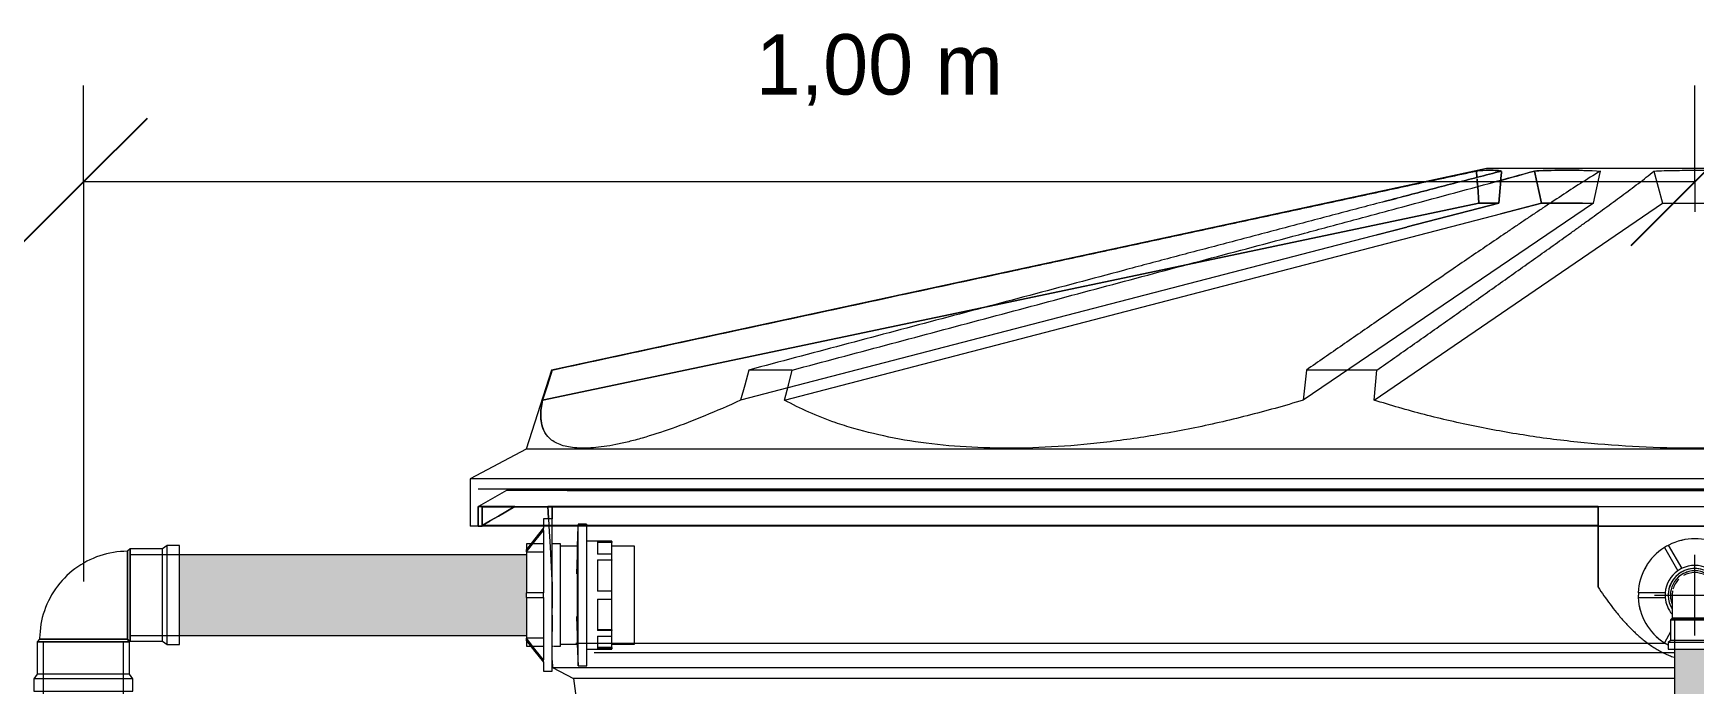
# Model space of a CAD drawing. Header units: metres. Extents: x 15 to 69.3, y -12.4 to 16.4.
# Drawn here: x 38.154 to 39.185, y 3.399 to 3.804 of the extents above; entities that cross this region are included whole.
import ezdxf

# ---------------------------------------------------------------- set-up
doc = ezdxf.new("R2010")
doc.units = ezdxf.units.M
for name, color, linetype, lineweight in [('A-ANNO-DIMS', 7, 'Continuous', 5), ('A-ANNO-DIMS-25', 7, 'Continuous', 5), ('P-PIPE', 7, 'Continuous', 5), ('P-PIPE-CNTR', 7, 'Continuous', 5), ('P-SANR-FIXT', 7, 'Continuous', 5)]:
    doc.layers.add(name, color=color, linetype=linetype, lineweight=lineweight)
doc.styles.add('Century Gothic_4', font='GOTHIC.TTF', dxfattribs={"height": 0.0375})
doc.dimstyles.new('Setores_1_5_1', dxfattribs={"dimscale": 0.3048, "dimtxt": 0.039156, "dimasz": 0.260417, "dimexe": 0.19685, "dimexo": 0.123031, "dimgap": 0.143537, "dimtad": 1, "dimrnd": 0.01, "dimzin": 0, "dimdsep": 46, "dimtxsty": 'Century Gothic_4', "dimblk1": 'OBLIQUE', "dimblk2": 'OBLIQUE', "dimsah": 1, "dimcen": 0.09, "dimazin": 0, "dimtfac": 1, "dimtdec": 4, "dimtix": 1, "dimtmove": 0, "dimatfit": 3, "dimfxl": 1, "dimtvp": 1, "dimtolj": 1, "dimtzin": 0, "dimarcsym": 2})

# ---------------------------------------------------------------- blocks, each defined once
blk = doc.blocks.new('Caixa d_água de polietileno 1000 a 5000 Litros - Fortlev - 1000 L-3619391-DD')
at = {"layer": 'P-SANR-FIXT', "color": 8, "true_color": 0x808080}
for p, q in [((-17.1399, 3.72), (-17.72, 3.5948)), ((-17.1461, 3.7184), (-17.1458, 3.7144)), ((-17.1258, 3.72), (-17.1399, 3.72)), ((-17.128, 3.72), (-17.139, 3.72)), ((-17.1264, 3.72), (-17.1269, 3.72)), ((-17.1152, 3.72), (-17.1258, 3.72)), ((-17.102, 3.72), (-17.1152, 3.72)), ((-17.11, 3.7184), (-17.1057, 3.6985)), ((-17.0693, 3.72), (-17.102, 3.72)), ((-17.097, 3.72), (-17.0986, 3.72)), ((-17.0955, 3.72), (-17.096, 3.72)), ((-17.0931, 3.72), (-17.0951, 3.72)), ((-17.0835, 3.72), (-17.0926, 3.72)), ((-17.0801, 3.72), (-17.083, 3.72)), ((-17.0308, 3.72), (-17.0693, 3.72)), ((-17.0359, 3.7184), (-17.0306, 3.6985)), ((-17.0106, 3.72), (-17.0308, 3.72)), ((-16.9904, 3.72), (-17.0106, 3.72)), ((-17.5755, 3.5761), (-17.1057, 3.6985)), ((-17.2096, 3.5761), (-17.0306, 3.6985)), ((-17.1057, 3.6985), (-17.1002, 3.6985)), ((-17.0306, 3.6985), (-16.9907, 3.6985)), ((-17.7257, 3.5761), (-17.449, 3.6343)), ((-17.72, 3.5948), (-17.7359, 3.5457)), ((-17.7196, 3.5948), (-17.72, 3.5948)), ((-17.5845, 3.5948), (-17.5977, 3.5948)), ((-17.5707, 3.5948), (-17.5845, 3.5948)), ((-17.2298, 3.5948), (-17.2516, 3.5948)), ((-17.2078, 3.5948), (-17.2298, 3.5948)), ((-17.7359, 3.5457), (-17.7706, 3.5272)), ((-17.7344, 3.5457), (-17.7359, 3.5457)), ((-17.7297, 3.5457), (-17.7344, 3.5457)), ((-17.722, 3.5457), (-17.7297, 3.5457)), ((-17.7112, 3.5457), (-17.722, 3.5457)), ((-17.6974, 3.5457), (-17.7112, 3.5457)), ((-17.6807, 3.5457), (-17.6974, 3.5457)), ((-17.6611, 3.5457), (-17.6807, 3.5457)), ((-17.6388, 3.5457), (-17.6611, 3.5457)), ((-17.6137, 3.5457), (-17.6388, 3.5457)), ((-17.5861, 3.5457), (-17.6137, 3.5457)), ((-17.5559, 3.5457), (-17.5861, 3.5457)), ((-17.5235, 3.5457), (-17.5559, 3.5457)), ((-17.4889, 3.5457), (-17.5235, 3.5457)), ((-17.4522, 3.5457), (-17.4889, 3.5457)), ((-17.4136, 3.5457), (-17.4522, 3.5457)), ((-17.3733, 3.5457), (-17.4136, 3.5457)), ((-17.3314, 3.5457), (-17.3733, 3.5457)), ((-17.1983, 3.5457), (-17.3314, 3.5457)), ((-17.1521, 3.5457), (-17.1983, 3.5457)), ((-17.0106, 3.5457), (-17.1521, 3.5457)), ((-16.8691, 3.5457), (-17.0106, 3.5457)), ((-17.7706, 3.5272), (-17.7706, 3.4978)), ((-17.7646, 3.5272), (-17.7706, 3.5272)), ((-17.7572, 3.5272), (-17.7646, 3.5272)), ((-17.7467, 3.5272), (-17.7572, 3.5272)), ((-17.7334, 3.5272), (-17.7467, 3.5272)), ((-17.6983, 3.5272), (-17.7334, 3.5272)), ((-17.6523, 3.5272), (-17.6983, 3.5272)), ((-17.6255, 3.5272), (-17.6523, 3.5272)), ((-17.5962, 3.5272), (-17.6255, 3.5272)), ((-17.5646, 3.5272), (-17.5962, 3.5272)), ((-17.5309, 3.5272), (-17.5646, 3.5272)), ((-17.4573, 3.5272), (-17.5309, 3.5272)), ((-17.4178, 3.5272), (-17.4573, 3.5272)), ((-17.3342, 3.5272), (-17.4178, 3.5272)), ((-17.2455, 3.5272), (-17.3342, 3.5272)), ((-17.1996, 3.5272), (-17.2455, 3.5272)), ((-17.153, 3.5272), (-17.1996, 3.5272)), ((-17.1059, 3.5272), (-17.153, 3.5272)), ((-17.0106, 3.5272), (-17.1059, 3.5272)), ((-16.9154, 3.5272), (-17.0106, 3.5272)), ((-17.748, 3.52), (-17.7653, 3.51)), ((-17.7646, 3.4978), (-17.7706, 3.4978)), ((-17.7572, 3.4978), (-17.7646, 3.4978)), ((-17.7467, 3.4978), (-17.7572, 3.4978)), ((-17.7334, 3.4978), (-17.7467, 3.4978)), ((-17.6983, 3.4978), (-17.7334, 3.4978)), ((-17.6523, 3.4978), (-17.6983, 3.4978)), ((-17.6255, 3.4978), (-17.6523, 3.4978)), ((-17.5962, 3.4978), (-17.6255, 3.4978)), ((-17.5646, 3.4978), (-17.5962, 3.4978)), ((-17.5309, 3.4978), (-17.5646, 3.4978)), ((-17.4573, 3.4978), (-17.5309, 3.4978)), ((-17.4178, 3.4978), (-17.4573, 3.4978)), ((-17.3342, 3.4978), (-17.4178, 3.4978)), ((-17.2455, 3.4978), (-17.3342, 3.4978)), ((-17.1996, 3.4978), (-17.2455, 3.4978)), ((-17.153, 3.4978), (-17.1996, 3.4978)), ((-17.1059, 3.4978), (-17.153, 3.4978)), ((-17.0106, 3.4978), (-17.1059, 3.4978)), ((-16.9154, 3.4978), (-17.0106, 3.4978)), ((-17.7196, 3.4143), (-17.7194, 3.41)), ((-17.7194, 3.41), (-17.7065, 3.4032)), ((-17.7194, 3.41), (-17.7179, 3.41)), ((-17.7179, 3.41), (-17.7058, 3.41)), ((-17.7065, 3.4032), (-17.6691, 3.131)), ((-17.705, 3.4032), (-17.7065, 3.4032)), ((-17.7058, 3.41), (-17.6818, 3.41)), ((-17.7006, 3.4032), (-17.705, 3.4032)), ((-17.6931, 3.4032), (-17.7006, 3.4032)), ((-17.6828, 3.4032), (-17.6931, 3.4032)), ((-17.6696, 3.4032), (-17.6828, 3.4032)), ((-17.6818, 3.41), (-17.6654, 3.41)), ((-17.6535, 3.4032), (-17.6696, 3.4032)), ((-17.6654, 3.41), (-17.6463, 3.41)), ((-17.6347, 3.4032), (-17.6535, 3.4032)), ((-17.6463, 3.41), (-17.6244, 3.41)), ((-17.6133, 3.4032), (-17.6347, 3.4032)), ((-17.6244, 3.41), (-17.5729, 3.41)), ((-17.5892, 3.4032), (-17.6133, 3.4032)), ((-17.5627, 3.4032), (-17.5892, 3.4032)), ((-17.5729, 3.41), (-17.5435, 3.41)), ((-17.5027, 3.4032), (-17.5627, 3.4032)), ((-17.5435, 3.41), (-17.5118, 3.41)), ((-17.5118, 3.41), (-17.4779, 3.41)), ((-17.4342, 3.4032), (-17.5027, 3.4032)), ((-17.4779, 3.41), (-17.4421, 3.41)), ((-17.4421, 3.41), (-17.365, 3.41)), ((-17.3972, 3.4032), (-17.4342, 3.4032)), ((-17.3586, 3.4032), (-17.3972, 3.4032)), ((-17.365, 3.41), (-17.3241, 3.41)), ((-17.3184, 3.4032), (-17.3586, 3.4032)), ((-17.3241, 3.41), (-17.2819, 3.41)), ((-17.2769, 3.4032), (-17.3184, 3.4032)), ((-17.2819, 3.41), (-17.2384, 3.41)), ((-17.1907, 3.4032), (-17.2769, 3.4032)), ((-17.2384, 3.41), (-17.1489, 3.41)), ((-17.1464, 3.4032), (-17.1907, 3.4032)), ((-17.1489, 3.41), (-17.1031, 3.41)), ((-17.1015, 3.4032), (-17.1464, 3.4032)), ((-17.1031, 3.41), (-17.0231, 3.41)), ((-17.0231, 3.4032), (-17.1015, 3.4032))]:
    blk.add_line(p, q, dxfattribs=at)
at = {"layer": 'P-SANR-FIXT', "color": 7, "true_color": 0xefefef}
for p, q in [((-17.1458, 3.7144), (-17.1461, 3.7184)), ((-17.131, 3.7127), (-17.1322, 3.6985)), ((-17.1309, 3.7135), (-17.131, 3.713)), ((-17.1306, 3.7174), (-17.1309, 3.7137)), ((-17.1305, 3.7181), (-17.1306, 3.7176)), ((-17.1057, 3.6985), (-17.11, 3.7184)), ((-17.1891, 3.6837), (-17.1322, 3.6985)), ((-17.1057, 3.6985), (-17.131, 3.6919)), ((-17.1002, 3.6985), (-17.1057, 3.6985)), ((-17.2079, 3.6788), (-17.1892, 3.6836)), ((-17.449, 3.6343), (-17.7257, 3.5761)), ((-17.7196, 3.5948), (-17.7226, 3.5854)), ((-17.7196, 3.5948), (-17.72, 3.5948)), ((-17.7226, 3.5854), (-17.7257, 3.5761)), ((-17.7344, 3.5457), (-17.7359, 3.5457)), ((-17.7297, 3.5457), (-17.7344, 3.5457)), ((-17.7267, 3.5457), (-17.7297, 3.5457)), ((-17.7691, 3.5272), (-17.7706, 3.5272)), ((-17.7646, 3.5272), (-17.7691, 3.5272)), ((-17.7618, 3.5272), (-17.7646, 3.5272)), ((-17.7464, 3.52), (-17.748, 3.52)), ((-17.7416, 3.52), (-17.7464, 3.52)), ((-17.7389, 3.52), (-17.7416, 3.52)), ((-17.7103, 3.52), (-17.7088, 3.52)), ((-17.7088, 3.52), (-17.4597, 3.52)), ((-17.7088, 3.52), (-17.7007, 3.52)), ((-17.4597, 3.52), (-17.2784, 3.52)), ((-17.2784, 3.52), (-17.1019, 3.52)), ((-17.1019, 3.52), (-17.0106, 3.52)), ((-17.0106, 3.52), (-16.3182, 3.52)), ((-17.7656, 3.51), (-17.7653, 3.51)), ((-17.7653, 3.51), (-17.7629, 3.51)), ((-17.765, 3.51), (-17.7632, 3.51)), ((-17.7632, 3.4983), (-17.7632, 3.5098)), ((-17.7632, 3.5098), (-17.7632, 3.4983)), ((-17.7521, 3.51), (-17.7629, 3.51)), ((-17.7629, 3.51), (-17.7521, 3.51)), ((-17.7428, 3.51), (-17.7519, 3.51)), ((-17.7519, 3.51), (-17.7428, 3.51)), ((-17.7428, 3.51), (-17.7424, 3.51)), ((-17.7428, 3.51), (-17.7424, 3.51)), ((-17.7422, 3.51), (-17.7326, 3.51)), ((-17.7422, 3.51), (-17.7362, 3.51)), ((-17.7323, 3.51), (-17.0706, 3.51)), ((-17.7177, 3.51), (-17.7224, 3.51)), ((-17.7224, 3.5098), (-17.7222, 3.5069)), ((-17.7222, 3.5068), (-17.7218, 3.4983)), ((-17.7106, 3.51), (-17.7177, 3.51)), ((-17.701, 3.51), (-17.7106, 3.51)), ((-17.6892, 3.51), (-17.701, 3.51)), ((-17.675, 3.51), (-17.6892, 3.51)), ((-17.6585, 3.51), (-17.675, 3.51)), ((-17.619, 3.51), (-17.6585, 3.51)), ((-17.5962, 3.51), (-17.619, 3.51)), ((-17.5712, 3.51), (-17.5961, 3.51)), ((-17.4199, 3.51), (-17.5712, 3.51)), ((-17.3488, 3.51), (-17.4199, 3.51)), ((-17.3115, 3.51), (-17.3488, 3.51)), ((-17.2339, 3.51), (-17.3115, 3.51)), ((-17.1939, 3.51), (-17.2339, 3.51)), ((-17.1532, 3.51), (-17.1939, 3.51)), ((-17.1121, 3.51), (-17.153, 3.51)), ((-17.0706, 3.51), (-17.1121, 3.51)), ((-17.0706, 3.51), (-16.9506, 3.51)), ((-17.0706, 3.4983), (-17.0706, 3.5098)), ((-17.7646, 3.4978), (-17.7659, 3.4978)), ((-17.7635, 3.4978), (-17.7646, 3.4978)), ((-17.7618, 3.4978), (-17.7635, 3.4978)), ((-17.7581, 3.5012), (-17.7632, 3.4983)), ((-17.7632, 3.4983), (-17.7581, 3.5012)), ((-17.7574, 3.4983), (-17.7584, 3.4983)), ((-17.7568, 3.4983), (-17.7573, 3.4983)), ((-17.7196, 3.4978), (-17.7196, 3.4983)), ((-17.0706, 3.4983), (-17.0706, 3.4978)), ((-17.7193, 3.41), (-17.7179, 3.41)), ((-17.7179, 3.41), (-17.7133, 3.41)), ((-17.7133, 3.41), (-17.7099, 3.41)), ((-17.705, 3.4032), (-17.7065, 3.4032)), ((-17.7006, 3.4032), (-17.705, 3.4032)), ((-17.6969, 3.4032), (-17.7006, 3.4032))]:
    blk.add_line(p, q, dxfattribs=at)
at = {"layer": 'P-SANR-FIXT', "color": 7, "true_color": 0xf9f9f9}
for p, q in [((-17.1456, 3.7121), (-17.1457, 3.7136)), ((-17.0691, 3.7184), (-17.0691, 3.7184)), ((-17.1454, 3.7096), (-17.1456, 3.7119)), ((-17.1453, 3.7088), (-17.1454, 3.7092)), ((-17.1445, 3.6985), (-17.1453, 3.7088)), ((-17.1592, 3.6954), (-17.3252, 3.6604)), ((-17.1445, 3.6985), (-17.1592, 3.6954)), ((-17.1322, 3.6985), (-17.1445, 3.6985)), ((-17.0976, 3.6985), (-17.1002, 3.6985)), ((-17.0815, 3.6985), (-17.0975, 3.6985)), ((-17.0803, 3.6985), (-17.0814, 3.6985)), ((-17.3252, 3.6604), (-17.449, 3.6343)), ((-17.7297, 3.5457), (-17.7297, 3.5457)), ((-17.765, 3.51), (-17.7632, 3.51)), ((-17.7196, 3.51), (-17.7224, 3.51)), ((-17.7224, 3.51), (-17.7196, 3.51)), ((-17.7222, 3.5069), (-17.7224, 3.5098)), ((-17.722, 3.5023), (-17.7222, 3.5068)), ((-17.7177, 3.51), (-17.7199, 3.51)), ((-17.7196, 3.5098), (-17.7196, 3.5024)), ((-17.7196, 3.4983), (-17.7196, 3.5098)), ((-17.7156, 3.51), (-17.7177, 3.51)), ((-17.0706, 3.5098), (-17.0706, 3.4983)), ((-17.7584, 3.4983), (-17.7632, 3.4983))]:
    blk.add_line(p, q, dxfattribs=at)
at = {"layer": 'P-SANR-FIXT', "color": 254, "true_color": 0xd2d2d2}
for p, q in [((-17.1457, 3.7136), (-17.1456, 3.7121)), ((-17.139, 3.72), (-17.1399, 3.72)), ((-17.1322, 3.6985), (-17.131, 3.7127)), ((-17.131, 3.713), (-17.1309, 3.7135)), ((-17.1309, 3.7137), (-17.1306, 3.7174)), ((-17.1306, 3.7176), (-17.1305, 3.7181)), ((-17.1152, 3.72), (-17.1258, 3.72)), ((-17.102, 3.72), (-17.1152, 3.72)), ((-17.1011, 3.72), (-17.102, 3.72)), ((-17.0998, 3.72), (-17.1002, 3.72)), ((-17.0988, 3.72), (-17.0993, 3.72)), ((-17.096, 3.72), (-17.097, 3.72)), ((-17.0951, 3.72), (-17.0955, 3.72)), ((-17.0926, 3.72), (-17.0931, 3.72)), ((-17.083, 3.72), (-17.0835, 3.72)), ((-17.076, 3.72), (-17.0765, 3.72)), ((-17.0727, 3.72), (-17.0738, 3.72)), ((-17.0734, 3.6985), (-17.0693, 3.7174)), ((-17.0716, 3.72), (-17.0721, 3.72)), ((-17.0693, 3.72), (-17.0704, 3.72)), ((-17.069, 3.72), (-17.0693, 3.72)), ((-17.0693, 3.7176), (-17.0691, 3.7184)), ((-17.1456, 3.7119), (-17.1453, 3.7088)), ((-17.1453, 3.7088), (-17.1445, 3.6985)), ((-17.3252, 3.6604), (-17.1592, 3.6954)), ((-17.0734, 3.6985), (-17.2536, 3.5761)), ((-17.1322, 3.6985), (-17.1891, 3.6837)), ((-17.1592, 3.6954), (-17.1445, 3.6985)), ((-17.1445, 3.6985), (-17.1322, 3.6985)), ((-17.1002, 3.6985), (-17.0734, 3.6985)), ((-17.1892, 3.6836), (-17.5735, 3.5837)), ((-17.449, 3.6343), (-17.3252, 3.6604)), ((-17.5735, 3.5837), (-17.6027, 3.5761)), ((-17.6938, 3.5209), (-17.7656, 3.5209)), ((-17.7464, 3.52), (-17.748, 3.52)), ((-17.7416, 3.52), (-17.7464, 3.52)), ((-17.7228, 3.52), (-17.7416, 3.52)), ((-17.7088, 3.52), (-17.7228, 3.52)), ((-17.6918, 3.52), (-17.7088, 3.52)), ((-17.0106, 3.5209), (-17.6936, 3.5209)), ((-17.6719, 3.52), (-17.6918, 3.52)), ((-17.6492, 3.52), (-17.6719, 3.52)), ((-17.5956, 3.52), (-17.6492, 3.52)), ((-17.565, 3.52), (-17.5956, 3.52)), ((-17.532, 3.52), (-17.565, 3.52)), ((-17.4968, 3.52), (-17.532, 3.52)), ((-17.4595, 3.52), (-17.4968, 3.52)), ((-17.4203, 3.52), (-17.4595, 3.52)), ((-17.3793, 3.52), (-17.4203, 3.52)), ((-17.2928, 3.52), (-17.3793, 3.52)), ((-17.2015, 3.52), (-17.2928, 3.52)), ((-17.1069, 3.52), (-17.2015, 3.52)), ((-17.0106, 3.52), (-17.1069, 3.52)), ((-16.2556, 3.5209), (-17.0106, 3.5209)), ((-16.8198, 3.52), (-17.0106, 3.52)), ((-17.7656, 3.51), (-17.7632, 3.51)), ((-17.7656, 3.51), (-17.7654, 3.51)), ((-17.7656, 3.51), (-17.7656, 3.4978)), ((-17.7656, 3.4978), (-17.7656, 3.51)), ((-17.7632, 3.51), (-17.7656, 3.51)), ((-17.7653, 3.51), (-17.7629, 3.51)), ((-17.7632, 3.4978), (-17.7632, 3.51)), ((-17.7632, 3.5098), (-17.7632, 3.4983)), ((-17.7632, 3.5098), (-17.7523, 3.5098)), ((-17.7523, 3.5098), (-17.7326, 3.5098)), ((-17.7326, 3.5098), (-17.7044, 3.5098)), ((-17.7044, 3.5098), (-17.6681, 3.5098)), ((-17.6681, 3.5098), (-17.624, 3.5098)), ((-17.624, 3.5098), (-17.5727, 3.5098)), ((-17.5727, 3.5098), (-17.5147, 3.5098)), ((-17.5147, 3.5098), (-17.4508, 3.5098)), ((-17.4508, 3.5098), (-17.3818, 3.5098)), ((-17.3818, 3.5098), (-17.3083, 3.5098)), ((-17.3083, 3.5098), (-17.2314, 3.5098)), ((-17.2314, 3.5098), (-17.1518, 3.5098)), ((-17.1518, 3.5098), (-17.0706, 3.5098)), ((-17.0706, 3.51), (-17.0406, 3.51)), ((-17.0706, 3.51), (-17.0106, 3.51)), ((-17.0706, 3.51), (-17.0106, 3.51)), ((-17.0706, 3.4978), (-17.0706, 3.51)), ((-17.0706, 3.4983), (-17.0706, 3.5098)), ((-17.0706, 3.5098), (-17.0706, 3.4978)), ((-17.0406, 3.51), (-17.0106, 3.51)), ((-17.0106, 3.51), (-16.9506, 3.51)), ((-17.7691, 3.4978), (-17.7706, 3.4978)), ((-17.7659, 3.4978), (-17.7691, 3.4978)), ((-17.7632, 3.4978), (-17.7656, 3.4978)), ((-17.7656, 3.4978), (-17.7632, 3.4978)), ((-17.7584, 3.4983), (-17.7632, 3.4983)), ((-17.7632, 3.4983), (-17.7632, 3.4978)), ((-17.0706, 3.4978), (-17.7632, 3.4978)), ((-17.7568, 3.4978), (-17.7632, 3.4978)), ((-17.7523, 3.4983), (-17.7582, 3.4983)), ((-17.7478, 3.4983), (-17.7523, 3.4983)), ((-17.7338, 3.4983), (-17.7476, 3.4983)), ((-17.7326, 3.4983), (-17.7336, 3.4983)), ((-17.7185, 3.4983), (-17.7326, 3.4983)), ((-17.7218, 3.4983), (-17.7217, 3.4978)), ((-17.7196, 3.46), (-17.7196, 3.4978)), ((-17.7044, 3.4983), (-17.7183, 3.4983)), ((-17.6991, 3.4983), (-17.7044, 3.4983)), ((-17.6681, 3.4983), (-17.6989, 3.4983)), ((-17.624, 3.4983), (-17.6681, 3.4983)), ((-17.5727, 3.4983), (-17.624, 3.4983)), ((-17.5147, 3.4983), (-17.5727, 3.4983)), ((-17.4508, 3.4983), (-17.5147, 3.4983)), ((-17.3818, 3.4983), (-17.4508, 3.4983)), ((-17.3083, 3.4983), (-17.3818, 3.4983)), ((-17.2314, 3.4983), (-17.3083, 3.4983)), ((-17.1518, 3.4983), (-17.2314, 3.4983)), ((-17.0706, 3.4983), (-17.1518, 3.4983)), ((-17.0706, 3.4978), (-17.0706, 3.4983)), ((-17.0706, 3.4978), (-17.0706, 3.46)), ((-17.0706, 3.4978), (-17.0106, 3.4978)), ((-17.0106, 3.4978), (-16.9506, 3.4978)), ((-17.056, 3.425), (-17.705, 3.425)), ((-17.0392, 3.425), (-17.0559, 3.425)), ((-17.0288, 3.425), (-17.0391, 3.425)), ((-17.029, 3.4191), (-17.6937, 3.4191)), ((-17.0231, 3.4191), (-17.029, 3.4191))]:
    blk.add_line(p, q, dxfattribs=at)
at = {"layer": 'P-SANR-FIXT', "color": 7, "true_color": 0xfcfcfc}
for p, q in [((-17.763, 3.5098), (-17.7594, 3.5098)), ((-17.7594, 3.5098), (-17.7584, 3.5098)), ((-17.7199, 3.51), (-17.7224, 3.51))]:
    blk.add_line(p, q, dxfattribs=at)
at = {"layer": 'P-SANR-FIXT', "color": 7, "true_color": 0xfdfdfd}
for p, q in [((-17.7584, 3.5098), (-17.7574, 3.5098)), ((-17.7573, 3.5098), (-17.7568, 3.5098))]:
    blk.add_line(p, q, dxfattribs=at)
at = {"layer": 'P-SANR-FIXT', "color": 8, "true_color": 0x808080, "flags": 128}
for points in [[(-17.7257, 3.5761), (-17.7226, 3.5854), (-17.7196, 3.5948)], [(-17.5977, 3.5948), (-17.6002, 3.5854), (-17.6027, 3.5761)], [(-17.5755, 3.5761), (-17.5731, 3.5854), (-17.5707, 3.5948)], [(-17.2516, 3.5948), (-17.2526, 3.5854), (-17.2536, 3.5761)], [(-17.2096, 3.5761), (-17.2087, 3.5854), (-17.2078, 3.5948)], [(-17.7217, 3.4978), (-17.721, 3.485), (-17.7196, 3.46)], [(-17.0706, 3.46), (-17.0706, 3.485), (-17.0706, 3.4978)]]:
    blk.add_lwpolyline(points, dxfattribs=at)
at = {"layer": 'P-SANR-FIXT', "color": 7, "true_color": 0xefefef, "flags": 128}
for points in [[(-17.7632, 3.5098), (-17.7631, 3.5099), (-17.7629, 3.51)], [(-17.7428, 3.51), (-17.753, 3.5041), (-17.758, 3.5013)], [(-17.758, 3.5013), (-17.753, 3.5041), (-17.7428, 3.51)], [(-17.0706, 3.5098), (-17.0706, 3.5041), (-17.0706, 3.4983)]]:
    blk.add_lwpolyline(points, dxfattribs=at)
at = {"layer": 'P-SANR-FIXT', "color": 254, "true_color": 0xd2d2d2, "flags": 128}
for points in [[(-17.7629, 3.51), (-17.7631, 3.5099), (-17.7632, 3.5098)], [(-17.0706, 3.5098), (-17.0706, 3.5099), (-17.0706, 3.51)]]:
    blk.add_lwpolyline(points, dxfattribs=at)
at = {"layer": 'P-SANR-FIXT', "color": 8, "true_color": 0x808080}
for points, knots in [([(-17.1305, 3.7184), (-17.1405, 3.7158), (-17.1604, 3.7107), (-17.1898, 3.703), (-17.2142, 3.6966), (-17.2338, 3.6914), (-17.2484, 3.6875), (-17.263, 3.6837), (-17.2825, 3.6785), (-17.3069, 3.6721), (-17.336, 3.6644), (-17.3943, 3.6489), (-17.4621, 3.6309), (-17.5396, 3.6102), (-17.5784, 3.5999), (-17.5977, 3.5948)], [0, 0, 0, 0, 0.0625, 0.125, 0.1875, 0.21875, 0.25, 0.28125, 0.3125, 0.375, 0.4375, 0.5, 0.75, 0.875, 1, 1, 1, 1]), ([(-17.5707, 3.5948), (-17.5514, 3.5999), (-17.5128, 3.6102), (-17.4549, 3.6257), (-17.3971, 3.6412), (-17.3489, 3.6541), (-17.3104, 3.6644), (-17.2816, 3.6721), (-17.2576, 3.6785), (-17.2384, 3.6837), (-17.224, 3.6875), (-17.2096, 3.6914), (-17.1905, 3.6966), (-17.1666, 3.703), (-17.138, 3.7107), (-17.1193, 3.7158), (-17.11, 3.7184)], [0, 0, 0, 0, 0.125, 0.25, 0.375, 0.5, 0.5625, 0.625, 0.6875, 0.71875, 0.75, 0.78125, 0.8125, 0.875, 0.9375, 1, 1, 1, 1]), ([(-17.3612, 3.6721), (-17.3492, 3.6747), (-17.3313, 3.6785), (-17.3074, 3.6837), (-17.2895, 3.6875), (-17.2715, 3.6914), (-17.2476, 3.6966), (-17.2177, 3.703), (-17.1819, 3.7107), (-17.1581, 3.7158), (-17.1461, 3.7184)], [0.625, 0.625, 0.625, 0.625, 0.6875, 0.71875, 0.75, 0.78125, 0.8125, 0.875, 0.9375, 1, 1, 1, 1]), ([(-17.0691, 3.7184), (-17.0734, 3.7158), (-17.0816, 3.7107), (-17.0934, 3.703), (-17.1031, 3.6966), (-17.1108, 3.6914), (-17.1166, 3.6875), (-17.1223, 3.6837), (-17.1299, 3.6785), (-17.1394, 3.6721), (-17.1507, 3.6644), (-17.1733, 3.6489), (-17.1995, 3.6309), (-17.2293, 3.6102), (-17.2442, 3.5999), (-17.2516, 3.5948)], [0, 0, 0, 0, 0.0625, 0.125, 0.1875, 0.21875, 0.25, 0.28125, 0.3125, 0.375, 0.4375, 0.5, 0.75, 0.875, 1, 1, 1, 1]), ([(-17.2078, 3.5948), (-17.2005, 3.5999), (-17.1858, 3.6102), (-17.1639, 3.6257), (-17.142, 3.6412), (-17.1238, 3.6541), (-17.1093, 3.6644), (-17.0985, 3.6721), (-17.0895, 3.6785), (-17.0824, 3.6837), (-17.077, 3.6875), (-17.0717, 3.6914), (-17.0647, 3.6966), (-17.0559, 3.703), (-17.0455, 3.7107), (-17.039, 3.7158), (-17.0359, 3.7184)], [0, 0, 0, 0, 0.125, 0.25, 0.375, 0.5, 0.5625, 0.625, 0.6875, 0.71875, 0.75, 0.78125, 0.8125, 0.875, 0.9375, 1, 1, 1, 1]), ([(-17.5324, 3.5585), (-17.5363, 3.5596), (-17.5518, 3.5646), (-17.5659, 3.5708), (-17.5755, 3.5761)], [0.8181818, 0.8181818, 0.8181818, 0.8181818, 0.8636364, 1, 1, 1, 1]), ([(-17.7214, 3.5525), (-17.724, 3.555), (-17.7262, 3.5593), (-17.7267, 3.5649), (-17.7268, 3.5664)], [0.7272727, 0.7272727, 0.7272727, 0.7272727, 0.8636364, 0.9090907, 0.9090907, 0.9090907, 0.9090907]), ([(-17.6941, 3.5465), (-17.6984, 3.5462), (-17.7062, 3.5462), (-17.7122, 3.5475), (-17.7148, 3.5485)], [0.4545456, 0.4545456, 0.4545456, 0.4545456, 0.5454545, 0.6363636, 0.6363636, 0.6363636, 0.6363636]), ([(-17.3567, 3.5525), (-17.3679, 3.5509), (-17.4009, 3.5468), (-17.4321, 3.5458), (-17.4518, 3.5465)], [0.2727273, 0.2727273, 0.2727273, 0.2727273, 0.3636364, 0.5454545, 0.5454545, 0.5454545, 0.5454545]), ([(-17.0706, 3.46), (-17.0682, 3.4563), (-17.0645, 3.451), (-17.0598, 3.445), (-17.057, 3.4416), (-17.0549, 3.4391), (-17.0527, 3.4367), (-17.0504, 3.4344), (-17.0481, 3.4321), (-17.0457, 3.4299), (-17.0432, 3.4278), (-17.0406, 3.4257), (-17.038, 3.4238), (-17.0353, 3.422), (-17.0324, 3.4204), (-17.0295, 3.4188), (-17.0265, 3.4175), (-17.0244, 3.4167), (-17.0232, 3.4163), (-17.0231, 3.4163)], [0, 0, 0, 0, 0.1666667, 0.25, 0.2916667, 0.3333333, 0.375, 0.4166667, 0.4583333, 0.5, 0.5416667, 0.5833333, 0.625, 0.6666667, 0.7083333, 0.75, 0.7916667, 0.8333333, 0.8379842, 0.8379842, 0.8379842, 0.8379842]), ([(-17.7196, 3.4396), (-17.7196, 3.4401), (-17.7196, 3.4426), (-17.7196, 3.4451), (-17.7196, 3.4472)], [0.83705364, 0.83705364, 0.83705364, 0.83705364, 0.85, 0.9, 0.9, 0.9, 0.9])]:
    blk.add_open_spline(points, degree=3, knots=knots, dxfattribs=at)
at = {"layer": 'P-SANR-FIXT', "color": 7, "true_color": 0xefefef}
for points in [[(-17.1461, 3.7184), (-17.1581, 3.7158), (-17.1819, 3.7107), (-17.2058, 3.7056), (-17.2178, 3.703)], [(-17.1898, 3.703), (-17.18, 3.7056), (-17.1604, 3.7107), (-17.1405, 3.7158), (-17.1305, 3.7184)], [(-17.11, 3.7184), (-17.119, 3.7159), (-17.1281, 3.7134), (-17.1373, 3.7109)], [(-17.0992, 3.7188), (-17.1028, 3.7187), (-17.1064, 3.7186), (-17.11, 3.7184)], [(-17.0921, 3.7189), (-17.0945, 3.7189), (-17.0968, 3.7189), (-17.0991, 3.7188)], [(-17.0841, 3.7189), (-17.086, 3.7189), (-17.0878, 3.7189), (-17.0896, 3.7189)], [(-17.0803, 3.7188), (-17.0816, 3.7188), (-17.0829, 3.7189), (-17.0841, 3.7189)], [(-17.2033, 3.6994), (-17.1988, 3.7006), (-17.1943, 3.7018), (-17.1898, 3.703)], [(-17.3612, 3.6721), (-17.3731, 3.6695), (-17.397, 3.6644), (-17.4209, 3.6592), (-17.4329, 3.6566)], [(-17.4329, 3.6566), (-17.4567, 3.6515), (-17.4806, 3.6463), (-17.5045, 3.6412)], [(-17.6479, 3.6102), (-17.6718, 3.6051), (-17.6957, 3.5999), (-17.7196, 3.5948)], [(-17.7257, 3.5761), (-17.7264, 3.5725), (-17.7268, 3.5693), (-17.7268, 3.5664)], [(-17.7268, 3.5664), (-17.7267, 3.5642), (-17.7265, 3.5622), (-17.726, 3.5604)], [(-17.7259, 3.5603), (-17.7258, 3.5597), (-17.7256, 3.5591), (-17.7253, 3.5585)], [(-17.7253, 3.5585), (-17.7249, 3.5573), (-17.7243, 3.5563), (-17.7237, 3.5553)]]:
    blk.add_open_spline(points, degree=3, dxfattribs=at)
at = {"layer": 'P-SANR-FIXT', "color": 254, "true_color": 0xd2d2d2}
for points, knots in [([(-17.1371, 3.7189), (-17.1375, 3.7189), (-17.1405, 3.7189), (-17.1435, 3.7188), (-17.1461, 3.7184)], [-0.5781249, -0.5781249, -0.5781249, -0.5781249, -0.5, -0.0041931, -0.0041931, -0.0041931, -0.0041931]), ([(-17.5045, 3.6412), (-17.5284, 3.636), (-17.5762, 3.6257), (-17.624, 3.6154), (-17.6479, 3.6102)], [0.625, 0.625, 0.625, 0.625, 0.75, 0.875, 0.875, 0.875, 0.875]), ([(-17.7196, 3.4258), (-17.7196, 3.4259), (-17.7196, 3.4264), (-17.7196, 3.4277), (-17.7196, 3.4299), (-17.7196, 3.4326), (-17.7196, 3.4344), (-17.7196, 3.4353)], [0.70942958, 0.70942958, 0.70942958, 0.70942958, 0.7125, 0.725, 0.75, 0.775, 0.8, 0.8, 0.8, 0.8])]:
    blk.add_open_spline(points, degree=3, knots=knots, dxfattribs=at)
at = {"layer": 'P-SANR-FIXT', "color": 8, "true_color": 0x808080}
for points in [[(-17.1461, 3.7184), (-17.1435, 3.7188), (-17.1383, 3.7191), (-17.1331, 3.7188), (-17.1305, 3.7184)], [(-17.11, 3.7184), (-17.1032, 3.7188), (-17.0964, 3.7189), (-17.0896, 3.7189)], [(-17.0896, 3.7189), (-17.0828, 3.7189), (-17.0759, 3.7188), (-17.0691, 3.7184)], [(-17.0359, 3.7184), (-17.0317, 3.7186), (-17.0233, 3.7188), (-17.0148, 3.7189), (-17.0106, 3.7189)], [(-17.0106, 3.7189), (-17.0064, 3.7189), (-16.998, 3.7188), (-16.9896, 3.7186), (-16.9853, 3.7184)], [(-17.4329, 3.6566), (-17.4209, 3.6592), (-17.397, 3.6644), (-17.3731, 3.6695), (-17.3612, 3.6721)], [(-17.5045, 3.6412), (-17.4806, 3.6463), (-17.4567, 3.6515), (-17.4329, 3.6566)], [(-17.7196, 3.5948), (-17.6957, 3.5999), (-17.6479, 3.6102), (-17.5762, 3.6257), (-17.5284, 3.636), (-17.5045, 3.6412)], [(-17.7268, 3.5664), (-17.7268, 3.5693), (-17.7264, 3.5725), (-17.7257, 3.5761)], [(-17.6027, 3.5761), (-17.6104, 3.5725), (-17.6178, 3.5693), (-17.6249, 3.5664)], [(-17.2536, 3.5761), (-17.2652, 3.5725), (-17.2769, 3.5693), (-17.2884, 3.5664)], [(-17.1784, 3.5671), (-17.189, 3.5699), (-17.1994, 3.5729), (-17.2096, 3.5761)], [(-17.6453, 3.5585), (-17.6518, 3.5562), (-17.658, 3.5542), (-17.6638, 3.5525)], [(-17.6249, 3.5664), (-17.632, 3.5634), (-17.6388, 3.5608), (-17.6453, 3.5585)], [(-17.5075, 3.5525), (-17.5161, 3.5542), (-17.5244, 3.5562), (-17.5324, 3.5585)], [(-17.3229, 3.5585), (-17.3343, 3.5562), (-17.3456, 3.5542), (-17.3567, 3.5525)], [(-17.2884, 3.5664), (-17.3, 3.5634), (-17.3115, 3.5608), (-17.3229, 3.5585)], [(-17.1461, 3.5597), (-17.157, 3.5619), (-17.1678, 3.5644), (-17.1784, 3.5671)], [(-17.113, 3.5538), (-17.1241, 3.5555), (-17.1352, 3.5575), (-17.1461, 3.5597)], [(-17.7148, 3.5485), (-17.7175, 3.5495), (-17.7196, 3.5508), (-17.7214, 3.5525)], [(-17.6801, 3.5485), (-17.6852, 3.5475), (-17.6899, 3.5468), (-17.6941, 3.5465)], [(-17.6638, 3.5525), (-17.6667, 3.5517), (-17.6695, 3.5509), (-17.6722, 3.5503)], [(-17.4806, 3.5485), (-17.4899, 3.5495), (-17.4988, 3.5508), (-17.5075, 3.5525)], [(-17.4518, 3.5465), (-17.4617, 3.5468), (-17.4713, 3.5475), (-17.4806, 3.5485)], [(-17.0792, 3.5496), (-17.0905, 3.5507), (-17.1018, 3.5521), (-17.113, 3.5538)], [(-17.045, 3.5471), (-17.0565, 3.5477), (-17.0679, 3.5485), (-17.0792, 3.5496)], [(-17.0106, 3.5462), (-17.0221, 3.5462), (-17.0336, 3.5465), (-17.045, 3.5471)], [(-16.9762, 3.5471), (-16.9877, 3.5465), (-16.9991, 3.5462), (-17.0106, 3.5462)], [(-17.7196, 3.4472), (-17.7196, 3.4513), (-17.7196, 3.4556), (-17.7196, 3.46)]]:
    blk.add_open_spline(points, degree=3, dxfattribs=at)
at = {"layer": 'P-SANR-FIXT', "color": 254, "true_color": 0xd2d2d2}
for points in [[(-17.1344, 3.7188), (-17.1353, 3.7188), (-17.1361, 3.7189), (-17.1369, 3.7189)], [(-17.1332, 3.7187), (-17.1335, 3.7187), (-17.1339, 3.7188), (-17.1342, 3.7188)], [(-17.132, 3.7186), (-17.1323, 3.7186), (-17.1326, 3.7187), (-17.133, 3.7187)], [(-17.1308, 3.7184), (-17.131, 3.7185), (-17.1313, 3.7185), (-17.1315, 3.7185)], [(-17.0896, 3.7189), (-17.0904, 3.7189), (-17.0913, 3.7189), (-17.0921, 3.7189)], [(-17.6722, 3.5503), (-17.6749, 3.5496), (-17.6776, 3.549), (-17.6801, 3.5485)]]:
    blk.add_open_spline(points, degree=3, dxfattribs=at)
at = {"layer": 'P-SANR-FIXT', "color": 7, "true_color": 0xefefef}
for points, knots in [([(-17.2178, 3.703), (-17.2297, 3.7004), (-17.2476, 3.6966), (-17.2715, 3.6914), (-17.2835, 3.6888), (-17.2895, 3.6875)], [0.125, 0.125, 0.125, 0.125, 0.1875, 0.21875, 0.25, 0.25, 0.25, 0.25]), ([(-17.2895, 3.6875), (-17.2954, 3.6863), (-17.3074, 3.6837), (-17.3313, 3.6785), (-17.3492, 3.6747), (-17.3612, 3.6721)], [0.25, 0.25, 0.25, 0.25, 0.28125, 0.3125, 0.375, 0.375, 0.375, 0.375])]:
    blk.add_open_spline(points, degree=3, knots=knots, dxfattribs=at)
blk = doc.blocks.new('Adaptador Soldavel com Anel para Caixa Dagua - Fortlev - Standard-3616589-DD')
at = {"layer": 'P-PIPE'}
for p, q in [((-17.0185, 3.4716), (-17.0268, 3.4861)), ((-16.9944, 3.4861), (-17.0028, 3.4716)), ((-17.0294, 3.4846), (-17.0211, 3.4701)), ((-17.0002, 3.4701), (-16.9918, 3.4846)), ((-17.0289, 3.4565), (-17.0456, 3.4565)), ((-16.9756, 3.4565), (-16.9923, 3.4565)), ((-17.0456, 3.4535), (-17.0289, 3.4535)), ((-16.9923, 3.4535), (-16.9756, 3.4535)), ((-17.0256, 3.4321), (-17.0294, 3.4254)), ((-16.9918, 3.4254), (-16.9957, 3.4321))]:
    blk.add_line(p, q, dxfattribs=at)
for radius, start, end in [(0.035, 117.5472, 122.4528), (0.035, 62.4528, 117.5472), (0.035, 102.9472, 105.6307), (0.035, 87.9699, 92.03), (0.035, 74.3691, 77.0532), (0.035, 57.5472, 62.4528), (0.0351, 122.4528, 177.5472), (0.0351, 134.3684, 137.0572), (0.035, 2.4528, 57.5472), (0.035, 45, 49.2002), (0.0351, 162.9336, 165.6386), (0.035, 147.9697, 152.0351), (0.0184, 124.6824, 175.3176), (0.0184, 115.3176, 124.6824), (0.0184, 64.6824, 115.3176), (0.0184, 55.3176, 64.6824), (0.0184, 4.6824, 55.3176), (0.0184, 41.2503, 44.0706), (0.035, 177.5472, 180), (0.0351, 180, 182.4528), (0.0184, 175.3176, 180), (0.0184, 180, 184.6824), (0.0184, 15.9353, 18.7562), (0.0184, 0, 4.6824), (0.0184, 355.3176, 0), (0.035, 10.8599, 15.5801), (0.035, 0, 2.4528), (0.035, 357.5472, 0), (0.0351, 182.4528, 237.5472), (0.0351, 190.8599, 195.5801), (0.0184, 184.6824, 220.0548), (0.0184, 195.9353, 198.7562), (0.0184, 320.1155, 355.3176), (0.035, 302.4528, 357.5472), (0.035, 342.9336, 345.6386), (0.035, 327.9697, 332.0351), (0.0351, 225, 229.2002), (0.0351, 237.5472, 242.204), (0.035, 298.2308, 302.4528), (0.0351, 314.3684, 317.0572)]:
    blk.add_arc((-17.0106, 3.455), radius, start, end, dxfattribs=at)
blk = doc.blocks.new('Adaptador Soldavel com Anel para Caixa Dagua - Fortlev - Standard-V55-DD')
at = {"layer": 'P-PIPE', "color": 254, "true_color": 0xdfdfdf}
for p, q in [((-17.722, 3.5024), (-17.7251, 3.5024)), ((-17.7251, 3.5024), (-17.7251, 3.4985)), ((-17.7196, 3.4982), (-17.7196, 3.4986)), ((-17.7036, 3.4983), (-17.7037, 3.4978)), ((-17.7036, 3.4981), (-17.7036, 3.4983)), ((-17.6981, 3.4981), (-17.6981, 3.4986)), ((-17.7196, 3.4632), (-17.7196, 3.455)), ((-17.7196, 3.455), (-17.7196, 3.4468)), ((-17.7196, 3.4426), (-17.7196, 3.4325)), ((-17.6826, 3.4215), (-17.6826, 3.4216))]:
    blk.add_line(p, q, dxfattribs=at)
at = {"layer": 'P-PIPE', "color": 253, "true_color": 0xa6a6a6}
for p, q in [((-17.7251, 3.4985), (-17.7251, 3.498)), ((-17.7196, 3.455), (-17.7196, 3.4982)), ((-17.7037, 3.4978), (-17.7041, 3.4855)), ((-17.7036, 3.455), (-17.7036, 3.4981)), ((-17.6981, 3.4598), (-17.6981, 3.4981)), ((-17.7149, 3.4869), (-17.7196, 3.4869)), ((-17.7146, 3.4869), (-17.7147, 3.4869)), ((-17.7146, 3.455), (-17.7146, 3.4869)), ((-17.7041, 3.4855), (-17.7146, 3.4855)), ((-17.7041, 3.4855), (-17.7041, 3.455)), ((-17.6826, 3.4885), (-17.6981, 3.4885)), ((-17.6916, 3.4884), (-17.6916, 3.4804)), ((-17.6916, 3.4884), (-17.6826, 3.4884)), ((-17.6826, 3.4876), (-17.6916, 3.4876)), ((-17.6826, 3.4884), (-17.6826, 3.4885)), ((-17.6826, 3.4884), (-17.6826, 3.4876)), ((-17.6826, 3.4805), (-17.6826, 3.4876)), ((-17.6686, 3.4855), (-17.6826, 3.4855)), ((-17.6686, 3.455), (-17.6686, 3.4855)), ((-17.7042, 3.48), (-17.7046, 3.4682)), ((-17.6826, 3.4804), (-17.6916, 3.4804)), ((-17.6916, 3.4769), (-17.6916, 3.4575)), ((-17.6916, 3.4769), (-17.6826, 3.4769)), ((-17.6826, 3.4766), (-17.6916, 3.4766)), ((-17.6826, 3.4769), (-17.6826, 3.4804)), ((-17.6826, 3.4769), (-17.6826, 3.4766)), ((-17.6826, 3.4575), (-17.6826, 3.4766)), ((-17.7196, 3.4396), (-17.7196, 3.455)), ((-17.7146, 3.4232), (-17.7146, 3.455)), ((-17.7041, 3.455), (-17.7041, 3.4245)), ((-17.7036, 3.411), (-17.7036, 3.455)), ((-17.6981, 3.455), (-17.6981, 3.4597)), ((-17.6981, 3.411), (-17.6981, 3.455)), ((-17.6826, 3.4575), (-17.6916, 3.4575)), ((-17.6826, 3.455), (-17.6826, 3.4575)), ((-17.6826, 3.4525), (-17.6826, 3.455)), ((-17.6686, 3.4245), (-17.6686, 3.455)), ((-17.6916, 3.4525), (-17.6916, 3.4331)), ((-17.6916, 3.4525), (-17.6849, 3.4525)), ((-17.6847, 3.4525), (-17.6826, 3.4525)), ((-17.6826, 3.4334), (-17.6826, 3.4525)), ((-17.7046, 3.4418), (-17.7042, 3.43)), ((-17.7146, 3.4245), (-17.7041, 3.4245)), ((-17.7041, 3.4245), (-17.7036, 3.411)), ((-17.6826, 3.4334), (-17.6916, 3.4334)), ((-17.6826, 3.4331), (-17.6916, 3.4331)), ((-17.6916, 3.4296), (-17.6916, 3.4216)), ((-17.6916, 3.4296), (-17.6826, 3.4296)), ((-17.6826, 3.4334), (-17.6826, 3.4331)), ((-17.6826, 3.4296), (-17.6826, 3.4331)), ((-17.6826, 3.4224), (-17.6826, 3.4295)), ((-17.6826, 3.4245), (-17.6686, 3.4245)), ((-17.7194, 3.4232), (-17.7188, 3.4232)), ((-17.7185, 3.4232), (-17.715, 3.4232)), ((-17.7147, 3.4232), (-17.7146, 3.4232)), ((-17.6981, 3.4215), (-17.6826, 3.4215)), ((-17.6827, 3.4224), (-17.6916, 3.4224)), ((-17.6826, 3.4216), (-17.6916, 3.4216)), ((-17.6826, 3.4224), (-17.6826, 3.4216)), ((-17.7036, 3.411), (-17.6981, 3.411))]:
    blk.add_line(p, q, dxfattribs=at)
at = {"layer": 'P-PIPE'}
for p, q in [((-17.7251, 3.498), (-17.7251, 3.4967)), ((-17.7251, 3.4952), (-17.7251, 3.4967)), ((-17.7251, 3.4869), (-17.7356, 3.4869)), ((-17.7356, 3.4869), (-17.7356, 3.4833)), ((-17.7251, 3.4952), (-17.7251, 3.4565)), ((-17.7356, 3.4818), (-17.7356, 3.4833)), ((-17.7356, 3.4818), (-17.7356, 3.4565)), ((-17.7356, 3.4818), (-17.7251, 3.4818)), ((-17.7356, 3.455), (-17.7356, 3.4565)), ((-17.7356, 3.4535), (-17.7356, 3.455)), ((-17.7251, 3.455), (-17.7251, 3.4565)), ((-17.7251, 3.4535), (-17.7251, 3.455)), ((-17.7356, 3.4535), (-17.7356, 3.4282)), ((-17.7251, 3.4535), (-17.7251, 3.4148)), ((-17.7196, 3.4077), (-17.7196, 3.4396)), ((-17.7356, 3.4267), (-17.7356, 3.4282)), ((-17.7251, 3.4282), (-17.7356, 3.4282)), ((-17.7356, 3.4267), (-17.7356, 3.4232)), ((-17.7356, 3.4232), (-17.7251, 3.4232)), ((-17.7251, 3.4133), (-17.7251, 3.4148)), ((-17.7251, 3.4133), (-17.7251, 3.4077)), ((-17.7251, 3.4077), (-17.7196, 3.4077))]:
    blk.add_line(p, q, dxfattribs=at)
at = {"layer": 'P-PIPE', "color": 7, "true_color": 0xf3f3f3}
for p, q in [((-17.7197, 3.5024), (-17.722, 3.5024)), ((-17.7196, 3.4986), (-17.7196, 3.5023)), ((-17.6983, 3.499), (-17.7036, 3.499)), ((-17.7036, 3.4983), (-17.7036, 3.4989)), ((-17.7036, 3.4983), (-17.7036, 3.4989)), ((-17.7036, 3.4988), (-17.7036, 3.4983)), ((-17.6981, 3.4986), (-17.6981, 3.499))]:
    blk.add_line(p, q, dxfattribs=at)
at = {"layer": 'P-PIPE', "flags": 128}
for points in [[(-17.7251, 3.4967), (-17.7304, 3.49), (-17.7356, 3.4833)], [(-17.7356, 3.4818), (-17.7304, 3.4885), (-17.7251, 3.4952)], [(-17.7251, 3.4565), (-17.7304, 3.4565), (-17.7356, 3.4565)], [(-17.7356, 3.4535), (-17.7304, 3.4535), (-17.7251, 3.4535)], [(-17.7251, 3.4148), (-17.7304, 3.4215), (-17.7356, 3.4282)], [(-17.7356, 3.4267), (-17.7304, 3.42), (-17.7251, 3.4133)]]:
    blk.add_lwpolyline(points, dxfattribs=at)
blk = doc.blocks.new('Joelho 45_90 - Agua Fria_Soldavel - MEP - Tigre - Standard-3523191-DD')
at = {"layer": 'P-PIPE'}
for p, q in [((-17.0247, 3.4407), (-17.0257, 3.4396)), ((-17.0257, 3.4396), (-17.0106, 3.4396)), ((-17.0257, 3.4396), (-17.0257, 3.4269)), ((-17.0106, 3.4396), (-17.0257, 3.4396)), ((-17.0106, 3.4407), (-17.0247, 3.4407)), ((-17.0247, 3.4407), (-17.0106, 3.4407)), ((-16.9966, 3.4407), (-17.0106, 3.4407)), ((-17.0106, 3.4407), (-16.9966, 3.4407)), ((-17.0106, 3.4396), (-16.9955, 3.4396)), ((-16.9955, 3.4396), (-17.0106, 3.4396)), ((-16.9955, 3.4396), (-16.9966, 3.4407)), ((-16.9955, 3.4269), (-16.9955, 3.4396)), ((-17.0257, 3.4269), (-17.0271, 3.4255)), ((-17.0271, 3.4255), (-17.0271, 3.4215)), ((-17.0106, 3.4255), (-17.0271, 3.4255)), ((-17.0106, 3.4269), (-17.0257, 3.4269)), ((-16.9955, 3.4269), (-17.0106, 3.4269)), ((-16.9941, 3.4255), (-17.0106, 3.4255)), ((-16.9941, 3.4255), (-16.9955, 3.4269)), ((-16.9941, 3.4215), (-16.9941, 3.4255)), ((-17.0271, 3.4215), (-17.0106, 3.4215)), ((-17.0106, 3.4215), (-16.9941, 3.4215))]:
    blk.add_line(p, q, dxfattribs=at)
at = {"layer": 'P-PIPE', "flags": 128}
for points in [[(-17.0247, 3.455), (-17.0247, 3.455), (-17.0247, 3.455), (-17.0247, 3.4549), (-17.0247, 3.4548), (-17.0247, 3.4547), (-17.0247, 3.4546), (-17.0247, 3.4544), (-17.0247, 3.4543), (-17.0247, 3.4541), (-17.0247, 3.4539), (-17.0247, 3.4536), (-17.0247, 3.4534), (-17.0247, 3.4531), (-17.0247, 3.4528), (-17.0247, 3.4525), (-17.0247, 3.4522), (-17.0247, 3.4518), (-17.0247, 3.4515), (-17.0247, 3.4511), (-17.0247, 3.4507), (-17.0247, 3.4502), (-17.0247, 3.4498), (-17.0247, 3.4494), (-17.0247, 3.4489), (-17.0247, 3.4484), (-17.0247, 3.4479), (-17.0247, 3.4474), (-17.0247, 3.4469), (-17.0247, 3.4464), (-17.0247, 3.4459), (-17.0247, 3.4453), (-17.0247, 3.4448), (-17.0247, 3.4442), (-17.0247, 3.4437), (-17.0247, 3.4431), (-17.0247, 3.4426), (-17.0247, 3.442), (-17.0247, 3.4414), (-17.0247, 3.4409), (-17.0247, 3.4407)], [(-16.9966, 3.4407), (-16.9966, 3.4413), (-16.9966, 3.4418), (-16.9966, 3.4424), (-16.9966, 3.443), (-16.9966, 3.4435), (-16.9966, 3.4441), (-16.9966, 3.4447), (-16.9966, 3.4452), (-16.9966, 3.4457), (-16.9966, 3.4463), (-16.9966, 3.4468), (-16.9966, 3.4473), (-16.9966, 3.4478), (-16.9966, 3.4483), (-16.9966, 3.4488), (-16.9966, 3.4492), (-16.9966, 3.4497), (-16.9966, 3.4501), (-16.9966, 3.4506), (-16.9966, 3.451), (-16.9966, 3.4513), (-16.9966, 3.4517), (-16.9966, 3.4521), (-16.9966, 3.4524), (-16.9966, 3.4527), (-16.9966, 3.453), (-16.9966, 3.4533), (-16.9966, 3.4536), (-16.9966, 3.4538), (-16.9966, 3.454), (-16.9966, 3.4542), (-16.9966, 3.4544), (-16.9966, 3.4546), (-16.9966, 3.4547), (-16.9966, 3.4548), (-16.9966, 3.4549), (-16.9966, 3.4549), (-16.9966, 3.455), (-16.9966, 3.455), (-16.9966, 3.455)]]:
    blk.add_lwpolyline(points, dxfattribs=at)
at = {"layer": 'P-PIPE'}
for radius, start, end in [(0.0165, 90, 211.541), (0.0165, 131.9697, 168.018), (0.0151, 90, 201.7574), (0.0151, 90, 201.7574), (0.014, 135, 165), (0.014, 135, 165), (0.0151, 126.6473, 132.0268), (0.0165, 113.3004, 126.6783), (0.014, 90, 120), (0.014, 90, 120), (0.0151, 107.9793, 113.3553), (0.0165, 90, 108.0137), (0.0165, 71.9863, 90), (0.0165, 328.615, 90), (0.0151, 338.2611, 90), (0.0151, 338.2611, 90), (0.014, 60, 90), (0.014, 60, 90), (0.0151, 66.6447, 72.0207), (0.0165, 53.3217, 66.6996), (0.0151, 47.9732, 53.3527), (0.014, 15, 45), (0.014, 15, 45), (0.0165, 11.982, 48.0303), (0.0165, 173.3047, 186.6826), (0.0151, 167.9802, 173.3548), (0.014, 168.6884, 182.9501), (0.014, 168.6884, 182.9501), (0.014, 358.6343, 11.3116), (0.014, 358.6343, 11.3116), (0.0151, 6.6452, 12.0198), (0.0165, 353.3174, 6.6953), (0.0165, 191.9728, 211.6138), (0.0151, 186.6467, 192.025), (0.0165, 328.545, 348.0272), (0.0151, 347.975, 353.3533)]:
    blk.add_arc((-17.0106, 3.455), radius, start, end, dxfattribs=at)
blk = doc.blocks.new('Joelho 45_90 - Agua Fria_Soldavel - MEP - Tigre - Standard-2081496-DD')
at = {"layer": 'P-PIPE'}
for p, q in [((-17.9585, 3.4858), (-17.9615, 3.4837)), ((-17.951, 3.4858), (-17.9585, 3.4858)), ((-17.9585, 3.4243), (-17.9585, 3.4858)), ((-17.951, 3.4243), (-17.951, 3.4858)), ((-17.9815, 3.4837), (-17.9832, 3.4822)), ((-17.9832, 3.4822), (-17.9832, 3.4278)), ((-17.9832, 3.4278), (-17.9832, 3.4822)), ((-17.9815, 3.4264), (-17.9815, 3.4837)), ((-17.9615, 3.4837), (-17.9815, 3.4837)), ((-17.9815, 3.4837), (-17.9815, 3.4264)), ((-17.9615, 3.4264), (-17.9615, 3.4837)), ((-18.0378, 3.4276), (-18.0393, 3.4259)), ((-18.0393, 3.4259), (-17.982, 3.4259)), ((-18.0393, 3.4259), (-18.0393, 3.4059)), ((-17.982, 3.4259), (-18.0393, 3.4259)), ((-17.9835, 3.4276), (-18.0378, 3.4276)), ((-18.0378, 3.4276), (-17.9835, 3.4276)), ((-17.982, 3.4259), (-17.9835, 3.4276)), ((-17.9832, 3.4278), (-17.9815, 3.4264)), ((-17.982, 3.4059), (-17.982, 3.4259)), ((-17.9815, 3.4264), (-17.9615, 3.4264)), ((-17.9615, 3.4264), (-17.9585, 3.4243)), ((-17.9585, 3.4243), (-17.951, 3.4243)), ((-18.0393, 3.4059), (-18.0414, 3.4029)), ((-18.0414, 3.4029), (-18.0414, 3.3954)), ((-17.9799, 3.4029), (-18.0414, 3.4029)), ((-17.982, 3.4059), (-18.0393, 3.4059)), ((-17.9799, 3.4029), (-17.982, 3.4059)), ((-17.9799, 3.3954), (-17.9799, 3.4029)), ((-18.0414, 3.3954), (-17.9799, 3.3954))]:
    blk.add_line(p, q, dxfattribs=at)
at = {"layer": 'P-PIPE', "flags": 128}
for points in [[(-17.9832, 3.4822), (-17.9854, 3.4821), (-17.9876, 3.482), (-17.9898, 3.4818), (-17.9919, 3.4815), (-17.9941, 3.4811), (-17.9962, 3.4806), (-17.9983, 3.48), (-18.0004, 3.4794), (-18.0024, 3.4787), (-18.0045, 3.4778), (-18.0065, 3.477), (-18.0084, 3.476), (-18.0103, 3.4749), (-18.0122, 3.4738), (-18.014, 3.4726), (-18.0158, 3.4714), (-18.0175, 3.47), (-18.0192, 3.4686), (-18.0208, 3.4671), (-18.0224, 3.4656), (-18.0238, 3.464), (-18.0253, 3.4624), (-18.0266, 3.4606), (-18.0279, 3.4589), (-18.0291, 3.4571), (-18.0303, 3.4552), (-18.0313, 3.4533), (-18.0323, 3.4514), (-18.0332, 3.4494), (-18.0341, 3.4474), (-18.0348, 3.4453), (-18.0355, 3.4432), (-18.0361, 3.4411), (-18.0366, 3.439), (-18.037, 3.4369), (-18.0373, 3.4347), (-18.0375, 3.4325), (-18.0377, 3.4304), (-18.0378, 3.4282), (-18.0378, 3.4276)], [(-17.9835, 3.4276), (-17.9835, 3.4276), (-17.9835, 3.4276), (-17.9835, 3.4276), (-17.9835, 3.4276), (-17.9835, 3.4276), (-17.9835, 3.4277), (-17.9835, 3.4277), (-17.9835, 3.4277), (-17.9835, 3.4277), (-17.9835, 3.4277), (-17.9834, 3.4277), (-17.9834, 3.4277), (-17.9834, 3.4277), (-17.9834, 3.4277), (-17.9834, 3.4277), (-17.9834, 3.4277), (-17.9834, 3.4278), (-17.9834, 3.4278), (-17.9834, 3.4278), (-17.9834, 3.4278), (-17.9834, 3.4278), (-17.9834, 3.4278), (-17.9834, 3.4278), (-17.9834, 3.4278), (-17.9834, 3.4278), (-17.9833, 3.4278), (-17.9833, 3.4278), (-17.9833, 3.4278), (-17.9833, 3.4278), (-17.9833, 3.4278), (-17.9833, 3.4278), (-17.9833, 3.4278), (-17.9833, 3.4278), (-17.9833, 3.4278), (-17.9833, 3.4278), (-17.9833, 3.4278), (-17.9832, 3.4278), (-17.9832, 3.4278), (-17.9832, 3.4278), (-17.9832, 3.4278)]]:
    blk.add_lwpolyline(points, dxfattribs=at)
blk = doc.blocks.new('DIMBLOCK45-DD')
at = {"layer": 'A-ANNO-DIMS-25'}
for p, q in [((38.1849, 3.7116), (38.1849, 3.7716)), ((39.1849, 3.7116), (39.1849, 3.7716)), ((39.1849, 3.7116), (38.1849, 3.7116)), ((38.1849, 3.7116), (38.1849, 3.4634)), ((39.1849, 3.7116), (39.1849, 3.693))]:
    blk.add_line(p, q, dxfattribs=at)
at = {"layer": 'A-ANNO-DIMS-25', "lineweight": 25}
for p, q in [((38.1849, 3.7116), (38.2246, 3.7513)), ((39.1849, 3.7116), (39.2246, 3.7513)), ((38.1849, 3.7116), (38.1452, 3.6719)), ((39.1849, 3.7116), (39.1452, 3.6719))]:
    blk.add_line(p, q, dxfattribs=at)
at = {"layer": 'A-ANNO-DIMS-25', "color": 0, "insert": (38.6022, 3.8034), "char_height": 0.0375, "width": 0.198392, "attachment_point": 1, "line_spacing_factor": 0.984502, "style": 'Century Gothic_4'}
blk.add_mtext('1,00 m', dxfattribs=at)
blk = doc.blocks.new('_Oblique')
at = {"color": 0, "linetype": 'ByBlock', "lineweight": -2}
blk.add_line((-0.5, -0.5), (0.5, 0.5), dxfattribs=at)

msp = doc.modelspace()

# ---------------------------------------------------------------- hatches: boundary and pattern name
at = {"layer": 'P-PIPE', "true_color": 0x00ffff}
for points in [[(38.4358, 3.455), (38.4599, 3.455), (38.4599, 3.48), (38.2445, 3.4798), (38.2445, 3.455), (38.3757, 3.455)], [(38.2445, 3.43), (38.4599, 3.43), (38.4599, 3.455), (38.2445, 3.455), (38.2445, 3.4307)], [(39.1817, 2), (39.1849, 2), (39.1849, 3.4215), (39.1724, 3.4215), (39.1725, 2.0075), (39.1762, 2.0075), (39.1762, 2), (39.1787, 2)], [(39.1849, 2), (39.1936, 2), (39.1938, 2.0075), (39.1974, 2.0075), (39.1974, 3.4215), (39.1849, 3.4215), (39.1849, 2.012)]]:
    msp.add_hatch(color=4, dxfattribs=at).paths.add_polyline_path(points)

# ---------------------------------------------------------------- linework, layer by layer
at = {"layer": 'P-PIPE'}
for p, q in [((38.4599, 3.48), (38.214, 3.48)), ((39.1724, 3.4396), (39.1724, -0.2846)), ((38.1599, 3.4259), (38.1599, 2.8485)), ((38.2099, 2.8485), (38.2099, 3.4259)), ((38.214, 3.43), (38.4599, 3.43))]:
    msp.add_line(p, q, dxfattribs=at)
at = {"layer": 'P-PIPE-CNTR'}
for p, q in [((39.1849, 3.43), (39.1849, 3.48)), ((39.1599, 3.455), (39.2099, 3.455))]:
    msp.add_line(p, q, dxfattribs=at)

# ---------------------------------------------------------------- block references
at = {"layer": 'P-PIPE', "color": 253, "true_color": 0xa6a6a6}
msp.add_blockref('Adaptador Soldavel com Anel para Caixa Dagua - Fortlev - Standard-V55-DD', (56.1955, 0), dxfattribs=at)
at = {"layer": 'P-PIPE'}
for name in ['Joelho 45_90 - Agua Fria_Soldavel - MEP - Tigre - Standard-2081496-DD', 'Adaptador Soldavel com Anel para Caixa Dagua - Fortlev - Standard-3616589-DD', 'Joelho 45_90 - Agua Fria_Soldavel - MEP - Tigre - Standard-3523191-DD']:
    msp.add_blockref(name, (56.1955, 0), dxfattribs=at)
at = {"layer": 'P-SANR-FIXT', "color": 7, "true_color": 0xefefef}
msp.add_blockref('Caixa d_água de polietileno 1000 a 5000 Litros - Fortlev - 1000 L-3619391-DD', (56.1955, 0), dxfattribs=at)

# ---------------------------------------------------------------- dimensions: what is measured, and where the dimension line sits
at = {"layer": 'A-ANNO-DIMS'}
dim = msp.add_linear_dim(base=(38.1849, 3.7116), p1=(39.1849, 3.6555), p2=(38.1849, 3.4259), dimstyle='Setores_1_5_1', override={"dimpost": '<>', "dimfxl": 1.02602}, dxfattribs=at)
dim.commit()
dim.dimension.update_dxf_attribs({"geometry": 'DIMBLOCK45-DD', "text_midpoint": (38.6849, 3.7751)})

doc.saveas('drawing.dxf')
